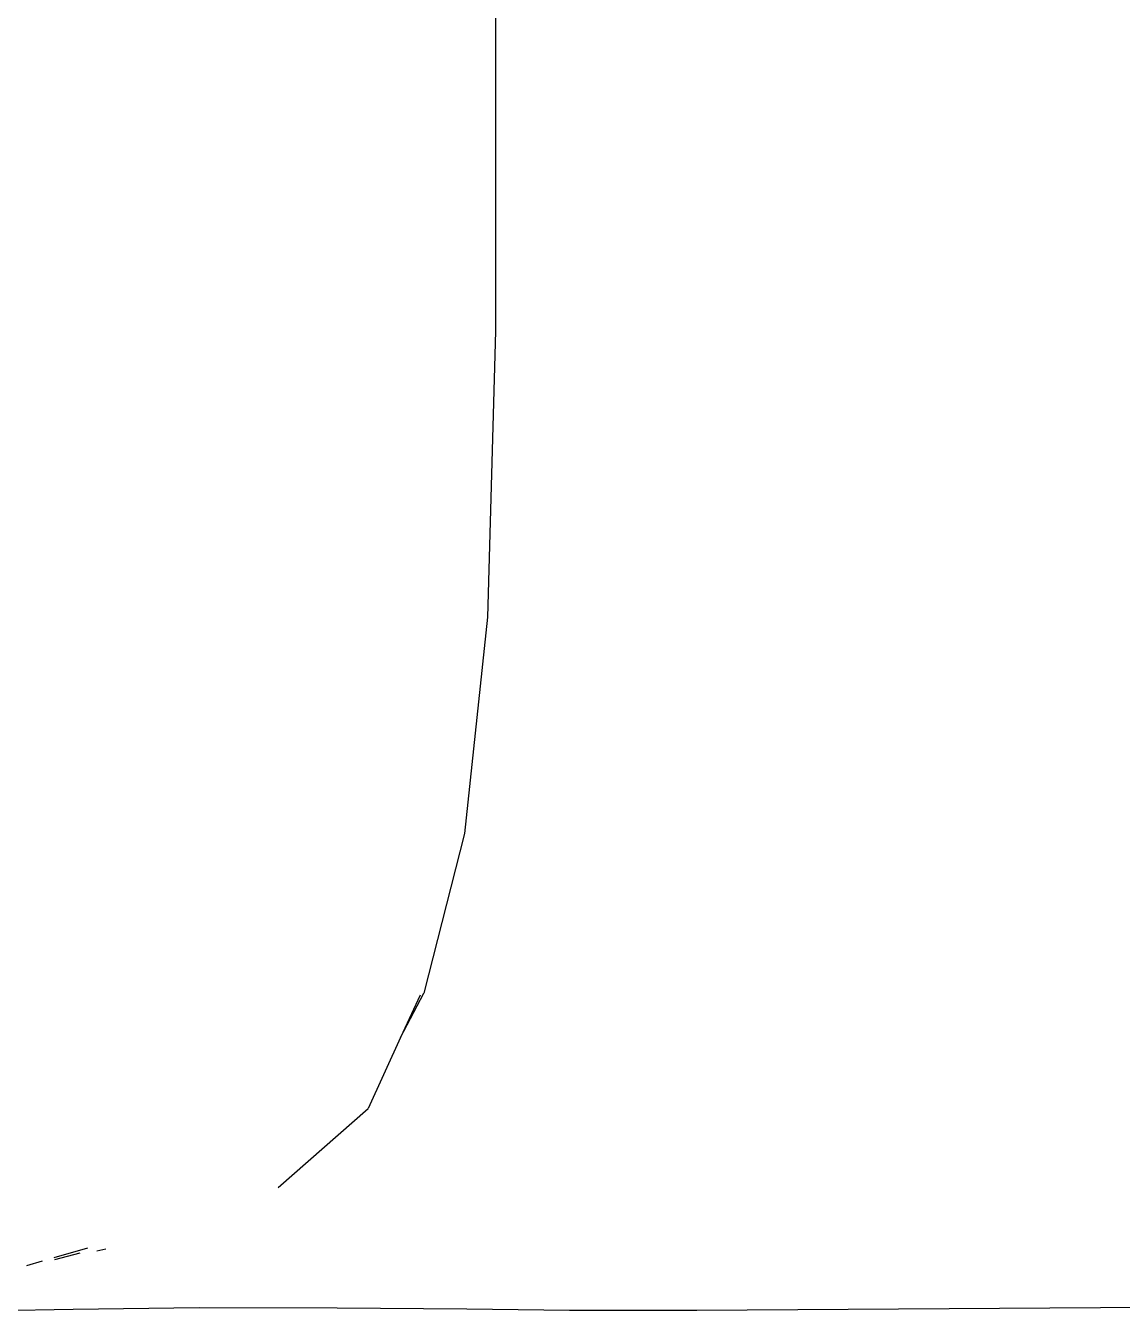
# Model space of a CAD drawing. Header units: millimetres. Extents: x -41292 to 298682, y -22072 to 33155.
# Drawn here: x 29531.3 to 29729.4, y 3752.6 to 3985 of the extents above; entities that cross this region are included whole.
import ezdxf

# ---------------------------------------------------------------- set-up
doc = ezdxf.new("R2010")
doc.units = ezdxf.units.MM

# ---------------------------------------------------------------- blocks, each defined once
blk = doc.blocks.new('AHSISHEUD')
for p, q in [((30243.53, 21928.35), (30243.53, 21577.87)), ((30243.53, 21577.87), (30242.14, 21526.16)), ((30242.14, 21526.16), (30237.97, 21487.07)), ((30237.97, 21487.07), (30230.6, 21458.2)), ((30226.42, 21450.22), (30230.6, 21458.2)), ((30229.93, 21457.87), (30226.42, 21450.22)), ((30226.42, 21450.22), (30220.53, 21437.35)), ((30204.3, 21423.11), (30220.53, 21437.35)), ((30163.84, 21410.44), (30169.93, 21412.22)), ((30171.54, 21411.65), (30173.14, 21412.02)), ((30158.9, 21409.01), (30161.7, 21409.82)), ((30163.93, 21410.06), (30168.53, 21411.27)), ((30147.02, 21400.73), (30167.26, 21401.11)), ((30167.26, 21401.11), (30190.05, 21401.4)), ((30190.05, 21401.4), (30214.93, 21401.36)), ((30214.93, 21401.36), (30238.39, 21401.15)), ((30238.39, 21401.15), (30256.92, 21400.95)), ((30256.92, 21400.95), (30279.93, 21400.91)), ((30279.93, 21400.91), (30365.99, 21401.52))]:
    blk.add_line(p, q)

msp = doc.modelspace()

# ---------------------------------------------------------------- block references
msp.add_blockref('AHSISHEUD', (-627.37, -17648.09))

doc.saveas('drawing.dxf')
